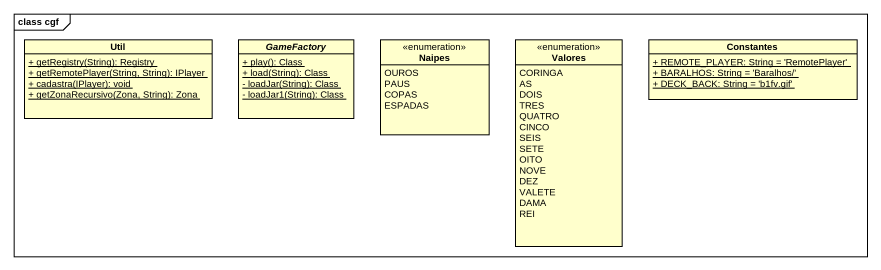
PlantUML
@startuml
mainframe class cgf
hide circle
hide empty members
skinparam classAttributeIconSize 0
class Util {
  {static} + getRegistry(String): Registry
  {static} + getRemotePlayer(String, String): IPlayer
  {static} + cadastra(IPlayer): void
  {static} + getZonaRecursivo(Zona, String): Zona
}
abstract class GameFactory {
  {static} + play(): Class
  {static} + load(String): Class
  {static} - loadJar(String): Class
  {static} - loadJar1(String): Class
}
enum Naipes {
  OUROS
  PAUS
  COPAS
  ESPADAS
}
enum Valores {
  CORINGA
  AS
  DOIS
  TRES
  QUATRO
  CINCO
  SEIS
  SETE
  OITO
  NOVE
  DEZ
  VALETE
  DAMA
  REI
}
class Constantes {
  {static} + REMOTE_PLAYER: String = 'RemotePlayer'
  {static} + BARALHOS: String = 'Baralhos/'
  {static} + DECK_BACK: String = 'b1fv.gif'
}
@enduml
